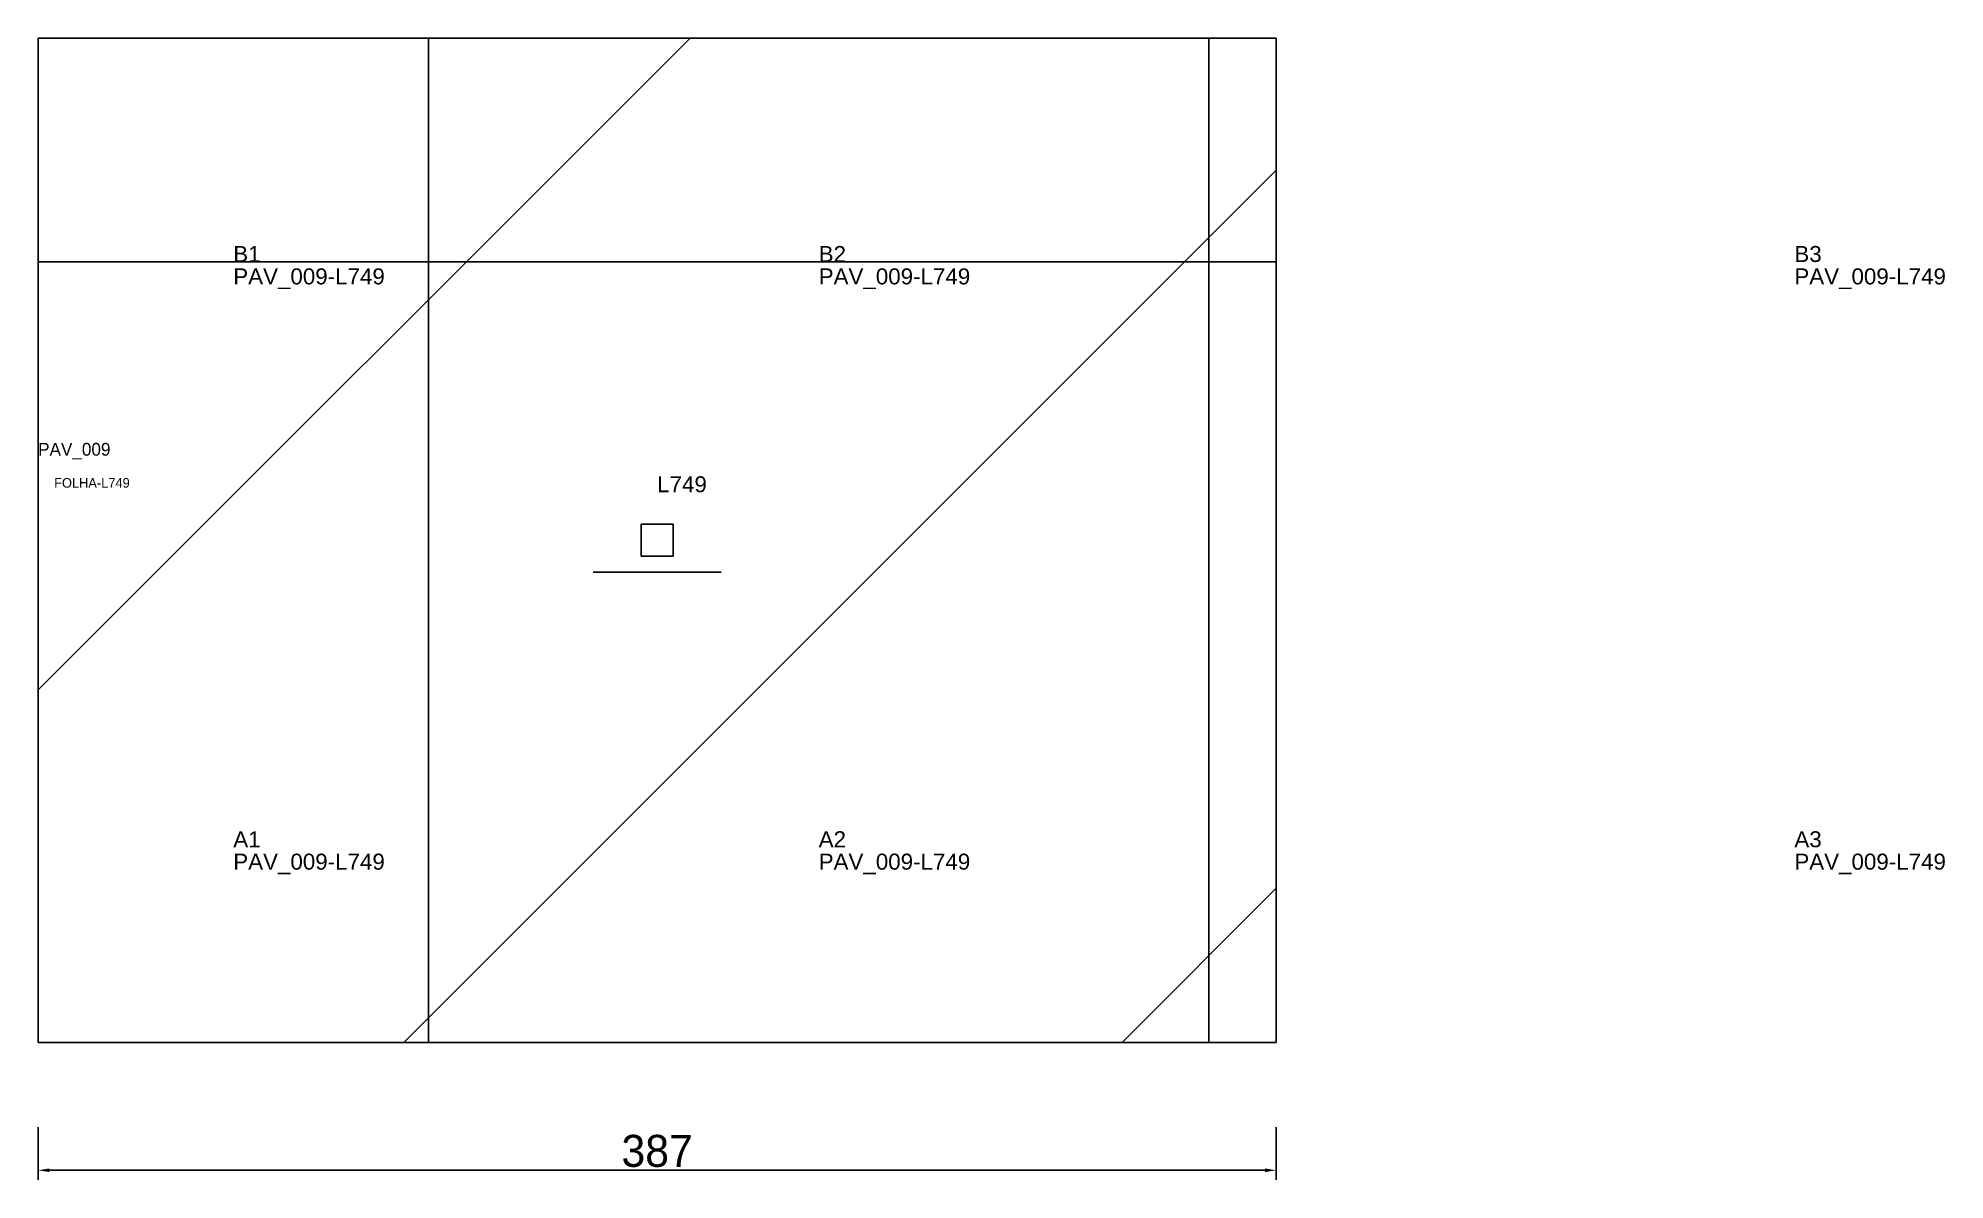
# Model space of a CAD drawing. Header units: metres. Extents: x 222 to 818, y -156 to 202.
import ezdxf

# ---------------------------------------------------------------- set-up
doc = ezdxf.new("R2010")
doc.units = ezdxf.units.M
for name, color, linetype in [('3', 3, 'CONTINUOUS'), ('AUX00', 7, 'CONTINUOUS'), ('COTA', 241, 'CONTINUOUS'), ('FOLHA', 255, 'CONTINUOUS'), ('Hachura', 251, 'CONTINUOUS'), ('NOMENCLATURA', 7, 'CONTINUOUS'), ('Nível', 160, 'CONTINUOUS'), ('Painéis', 200, 'CONTINUOUS'), ('Pilares', 5, 'CONTINUOUS'), ('SARR_2.2x7', 40, 'CONTINUOUS')]:
    doc.layers.add(name, color=color, linetype=linetype)
doc.styles.add('ARIAL', font='Arial.ttf')
doc.styles.add('STR_STANDARD', font='arial.ttf')
doc.dimstyles.new('EZ DXF', dxfattribs={"dimtxt": 10, "dimasz": 3.5, "dimexe": 3, "dimexo": 1.5, "dimgap": 1, "dimtad": 1, "dimdec": 1, "dimdsep": 46, "dimcen": 2.5, "dimazin": 3, "dimtfac": 1, "dimtmove": 0, "dimatfit": 3})

msp = doc.modelspace()

# ---------------------------------------------------------------- hatches: boundary and pattern name
at = {"layer": 'Hachura'}
h = msp.add_hatch(dxfattribs=at)
h.set_pattern_fill('ANSI31', scale=50)
h.paths.add_polyline_path([(222.2, 85.94), (222.2, 201.5), (242.2, 201.5), (609.2, 201.5), (609.2, 85.94), (609.2, -19.06), (609.2, -112.5), (541.2, -112.5), (431.2, -112.5), (222.2, -112.5), (222.2, -19.06)])
h = msp.add_hatch(dxfattribs=at)
h.set_pattern_fill('ANSI31', scale=50)
h.paths.add_polyline_path([(222.2, 85.94), (222.2, 201.5), (242.2, 201.5), (609.2, 201.5), (609.2, 85.94), (609.2, -19.06), (609.2, -112.5), (541.2, -112.5), (431.2, -112.5), (222.2, -112.5), (222.2, -19.06)])

# ---------------------------------------------------------------- linework, layer by layer
at = {"layer": '3'}
for points in [[(344.2, -112.5), (344.2, 201.5)], [(344.2, -112.5), (344.2, 201.5)], [(588.2, -112.5), (588.2, 201.5)], [(588.2, -112.5), (588.2, 201.5)], [(222.2, 131.5), (609.2, 131.5)], [(222.2, 131.5), (609.2, 131.5)]]:
    msp.add_lwpolyline(points, close=True, dxfattribs=at)
at = {"layer": 'Painéis', "color": 200}
for p, q in [((222.2, 85.94), (222.2, 201.5)), ((222.2, 201.5), (242.2, 201.5)), ((222.2, 85.94), (222.2, 201.5)), ((222.2, 201.5), (242.2, 201.5)), ((242.2, 201.5), (609.2, 201.5)), ((242.2, 201.5), (609.2, 201.5)), ((609.2, 201.5), (609.2, 85.94)), ((609.2, 201.5), (609.2, 85.94)), ((222.2, -19.06), (222.2, 85.94)), ((222.2, -19.06), (222.2, 85.94)), ((609.2, 85.94), (609.2, -19.06)), ((609.2, 85.94), (609.2, -19.06)), ((222.2, -112.5), (222.2, -19.06)), ((222.2, -112.5), (222.2, -19.06)), ((609.2, -19.06), (609.2, -112.5)), ((609.2, -19.06), (609.2, -112.5)), ((431.2, -112.5), (222.2, -112.5)), ((431.2, -112.5), (222.2, -112.5)), ((541.2, -112.5), (431.2, -112.5)), ((541.2, -112.5), (431.2, -112.5)), ((609.2, -112.5), (541.2, -112.5)), ((609.2, -112.5), (541.2, -112.5))]:
    msp.add_line(p, q, dxfattribs=at)
at = {"layer": 'Pilares'}
msp.add_lwpolyline([(410.7, 39.5), (420.7, 39.5), (420.7, 49.5), (410.7, 49.5)], close=True, dxfattribs=at)
msp.add_lwpolyline([(410.7, 39.5), (420.7, 39.5), (420.7, 49.5), (410.7, 49.5)], close=True, dxfattribs=at)
at = {"layer": 'SARR_2.2x7'}
msp.add_line((395.7, 34.5), (435.7, 34.5), dxfattribs=at)
msp.add_line((395.7, 34.5), (435.7, 34.5), dxfattribs=at)

# ---------------------------------------------------------------- texts
at = {"layer": '3', "style": 'STR_STANDARD'}
for s, p in [('B1', (283.2, 131.5)), ('B1', (283.2, 131.5)), ('B2', (466.2, 131.5)), ('B2', (466.2, 131.5)), ('B3', (771.2, 131.5)), ('B3', (771.2, 131.5)), ('A1', (283.2, -51.5)), ('A1', (283.2, -51.5)), ('A2', (466.2, -51.5)), ('A2', (466.2, -51.5)), ('A3', (771.2, -51.5)), ('A3', (771.2, -51.5))]:
    msp.add_text(s, height=5, dxfattribs=at).set_placement(p)
at = {"layer": 'AUX00', "style": 'STR_STANDARD'}
for p in [(283.2, 124.5), (283.2, 124.5), (466.2, 124.5), (466.2, 124.5), (771.2, 124.5), (771.2, 124.5), (283.2, -58.5), (283.2, -58.5), (466.2, -58.5), (466.2, -58.5), (771.2, -58.5), (771.2, -58.5)]:
    msp.add_text('PAV_009-L749', height=5, dxfattribs=at).set_placement(p)
at = {"layer": 'FOLHA'}
msp.add_text('FOLHA-L749', height=3, dxfattribs=at).set_placement((227.2, 60.94))
msp.add_text('FOLHA-L749', height=3, dxfattribs=at).set_placement((227.2, 60.94))
at = {"layer": 'NOMENCLATURA', "insert": (415.7, 64.5), "char_height": 5, "attachment_point": 1, "style": 'ARIAL'}
msp.add_mtext('L749', dxfattribs=at)
msp.add_mtext('L749', dxfattribs=at)
at = {"layer": 'Nível'}
msp.add_text('PAV_009', height=4, dxfattribs=at).set_placement((222.2, 70.94))
msp.add_text('PAV_009', height=4, dxfattribs=at).set_placement((222.2, 70.94))

# ---------------------------------------------------------------- dimensions: what is measured, and where the dimension line sits
at = {"layer": 'COTA'}
msp.add_linear_dim(base=(222.2, -152.5), p1=(222.2, -137.5), p2=(609.2, -137.5), dimstyle='EZ DXF', dxfattribs=at).render()
msp.add_linear_dim(base=(222.2, -152.5), p1=(222.2, -137.5), p2=(609.2, -137.5), dimstyle='EZ DXF', dxfattribs=at).render()

doc.saveas('drawing.dxf')
